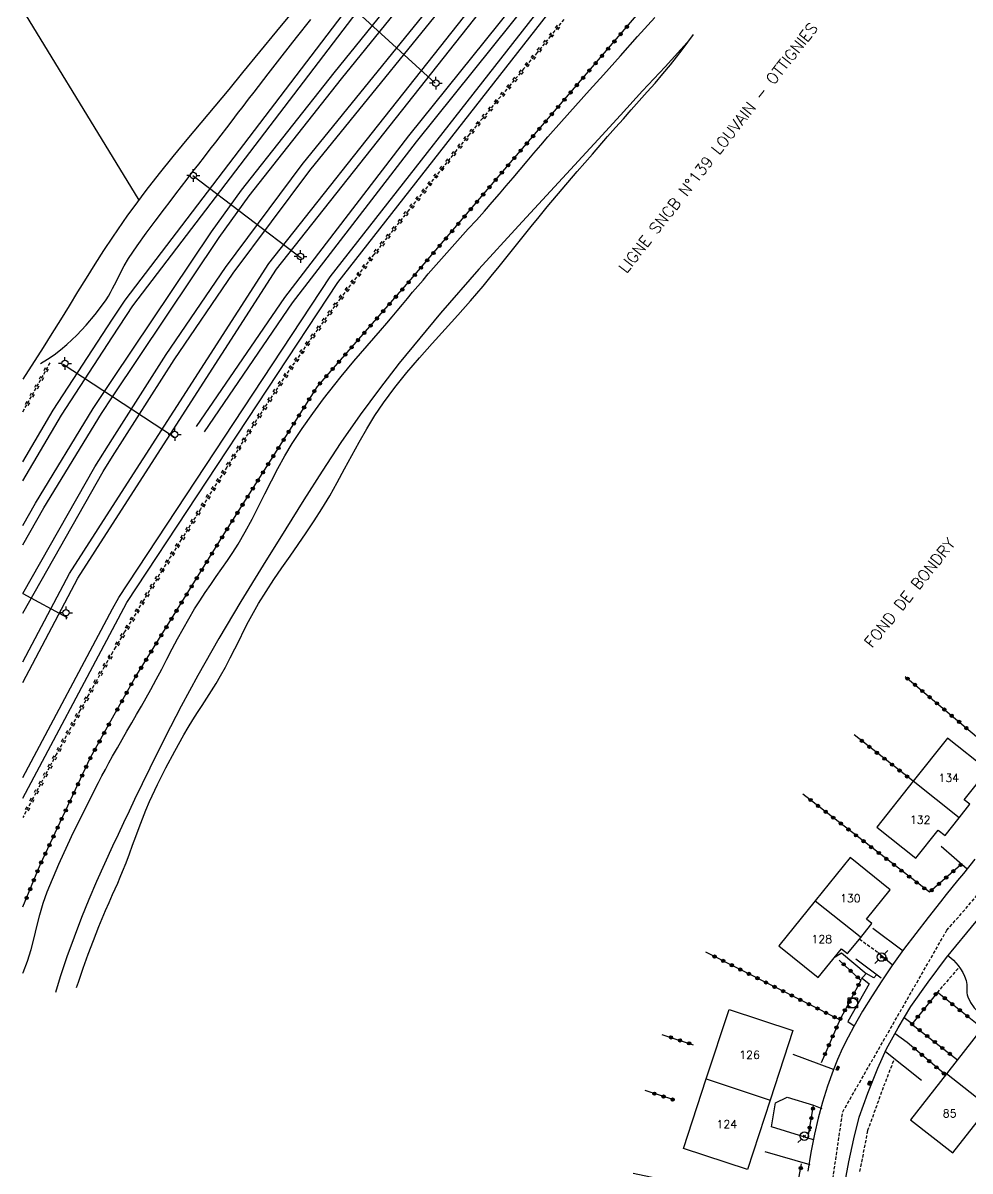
# Model space of a CAD drawing. Header units: millimetres. Extents: x 164000 to 165000, y 151998 to 153000.
# Drawn here: x 164000 to 164147.9, y 152207.6 to 152386.9 of the extents above; entities that cross this region are included whole.
import ezdxf
from ezdxf.enums import TextEntityAlignment as Align

# ---------------------------------------------------------------- set-up
doc = ezdxf.new("R2010")
doc.units = ezdxf.units.MM
doc.linetypes.add('DASHED', pattern=[0.75, 0.5, -0.25])
doc.layers.get('0').update_dxf_attribs({"linetype": 'CONTINUOUS'})
for name, color, linetype in [('W0001', 6, 'DASHED'), ('W0008', 7, 'CONTINUOUS'), ('W0014', 7, 'CONTINUOUS'), ('W0017', 7, 'CONTINUOUS'), ('W0101', 7, 'CONTINUOUS'), ('W0105', 7, 'CONTINUOUS'), ('W0112', 1, 'DASHED'), ('W0211', 2, 'CONTINUOUS'), ('W0214', 2, 'CONTINUOUS'), ('W0220', 5, 'DASHED'), ('W0323', 7, 'CONTINUOUS'), ('W0330', 7, 'CONTINUOUS'), ('W0401', 7, 'CONTINUOUS'), ('W0420', 7, 'CONTINUOUS'), ('W0473', 7, 'CONTINUOUS'), ('W0610', 7, 'CONTINUOUS'), ('W0611', 7, 'CONTINUOUS'), ('W0700', 7, 'CONTINUOUS'), ('W0989', 7, 'CONTINUOUS'), ('W0991', 7, 'CONTINUOUS'), ('W1102', 7, 'CONTINUOUS')]:
    doc.layers.add(name, color=color, linetype=linetype)
doc.styles.get("Standard").update_dxf_attribs({"font": 'romans.shx', "width": 0.85})

# ---------------------------------------------------------------- blocks, each defined once
blk = doc.blocks.new('T473')
for p, q in [((-0.166667, 0.166667), (0.166667, -0.166667)), ((-0.166667, -0.166667), (0.166667, 0.166667)), ((0.500001, 0.500001), (1.000002, 1.000002)), ((-1.000002, -1.000002), (-0.500001, -0.500001))]:
    blk.add_line(p, q)
blk.add_ellipse((0, 0), major_axis=(0.471405, 0.471405), ratio=1, start_param=5.4977871438, end_param=11.780972451)
blk = doc.blocks.new('T610')
for p, q in [((-0.500001, 0), (-1.000002, 0)), ((0, 0.500001), (0, 1.000002)), ((0.500001, 0), (1.000002, 0)), ((0, -0.500001), (0, -1.000002))]:
    blk.add_line(p, q)
blk.add_ellipse((0, 0), major_axis=(-0.353554, 0.353554), ratio=1, start_param=3.926990817, end_param=10.2101761242)
blk = doc.blocks.new('T401')
for p, q in [((-0.3, 0.3), (0, 0.3)), ((-0.3, -0.25), (-0.3, 0.3)), ((-0.3, 0.15), (0, 0.15)), ((-0.3, 0), (0, 0)), ((0, 0.3), (0, -0.25)), ((-0.3, -0.15), (0, -0.15)), ((-0.3, -0.25), (-0.3, -0.3)), ((-0.3, -0.3), (0, -0.3)), ((0, -0.3), (0, -0.25))]:
    blk.add_line(p, q)
blk = doc.blocks.new('T420')
for p, q in [((0.75, 0.75), (-0.75, 0.75)), ((-0.75, 0.75), (-0.75, -0.75)), ((0.75, 0.75), (0.75, -0.75)), ((0.75, -0.75), (-0.75, -0.75))]:
    blk.add_line(p, q)
blk.add_ellipse((0, 0), major_axis=(-0.53, 0.53), ratio=1, start_param=3.926991, end_param=10.210176)
blk = doc.blocks.new('t323o')
at = {"color": 0, "linetype": 'Continuous'}
for radius in [0.25, 0.15]:
    blk.add_circle((0, 0), radius, dxfattribs=at)
blk = doc.blocks.new('t220o')
at = {"color": 0, "linetype": 'Continuous'}
for p, q in [((-0.25, 0.25), (0.25, 0.25)), ((-0.25, -0.25), (0.25, -0.25))]:
    blk.add_line(p, q, dxfattribs=at)

msp = doc.modelspace()

# ---------------------------------------------------------------- linework, layer by layer
at = {"layer": 'W0001'}
msp.add_lwpolyline([(164121.4, 152171), (164122.45, 152178.9), (164128.01, 152216.81), (164144.27, 152245.18), (164178.78, 152284.99)], dxfattribs=at)
at = {"layer": 'W0008'}
for points in [[(164144.21, 152240.95), (164158.13, 152257.83), (164165.44, 152266.89)], [(164148.65, 152256.28), (164146.86, 152254.08), (164145.95, 152252.98), (164145.05, 152251.87), (164144.15, 152250.75), (164143.27, 152249.63), (164141.33, 152247.16), (164139.41, 152244.69), (164137.52, 152242.18), (164135.69, 152239.63), (164134.12, 152237.31), (164132.59, 152234.96), (164131.12, 152232.57), (164129.73, 152230.14), (164128.84, 152228.46), (164128, 152226.75), (164127.21, 152225.02), (164126.5, 152223.26), (164125.63, 152220.82), (164124.85, 152218.35), (164124.17, 152215.85), (164123.58, 152213.34), (164123.01, 152210.45), (164122.54, 152207.54)], [(164127.39, 152198.4), (164127.9, 152201.87), (164128.22, 152205.11), (164128.95, 152209.02), (164129.76, 152212.61), (164130.59, 152216.01), (164131.92, 152219.73), (164133.48, 152223.66), (164134.85, 152226.66), (164136.69, 152229.92), (164138.66, 152233.26), (164141.35, 152237.07), (164144.21, 152240.95)]]:
    msp.add_lwpolyline(points, dxfattribs=at)
at = {"layer": 'W0014'}
msp.add_lwpolyline([(164131.03, 152237.69), (164132.13, 152236.8), (164128.79, 152230.95), (164129.79, 152230.23)], dxfattribs=at)
at = {"layer": 'W0017'}
for points in [[(164143.38, 152258.32), (164147.43, 152254.78)], [(164137.44, 152241.94), (164132.7, 152245.48)], [(164144.44, 152241.22), (164144.88, 152240.88), (164145.29, 152240.51), (164145.67, 152240.11), (164146.02, 152239.68), (164146.4, 152239.14), (164146.75, 152238.58), (164147.05, 152237.99), (164147.29, 152237.36), (164147.36, 152237.04), (164147.39, 152236.72), (164147.4, 152236.39), (164147.39, 152236.07), (164147.39, 152235.75), (164147.41, 152235.42), (164147.46, 152235.09), (164147.56, 152234.77), (164147.99, 152233.89), (164148.54, 152233.08), (164149.2, 152232.35), (164149.96, 152231.73)], [(164130.05, 152240.71), (164134.02, 152237.77)], [(164133.36, 152238.25), (164132.86, 152237.74), (164131.67, 152238.44)], [(164138.85, 152230.57), (164137.6, 152231.48)], [(164138.09, 152227.66), (164136.18, 152229.01)], [(164126.58, 152223.45), (164120.27, 152225.79)], [(164134.68, 152226.27), (164140.3, 152221.78)], [(164123.45, 152212.43), (164116.87, 152214.47), (164117.49, 152218.24), (164119.35, 152219.13), (164123.47, 152217.84), (164124.76, 152217.35)], [(164115.84, 152210.64), (164122.9, 152208.6)]]:
    msp.add_lwpolyline(points, dxfattribs=at)
at = {"layer": 'W0101'}
for points in [[(164146.21, 152262.77), (164147.87, 152264.87), (164147, 152265.57), (164150.67, 152270.21), (164144.35, 152275.21), (164139.01, 152268.46)], [(164139.01, 152268.46), (164133.33, 152261.27)], [(164133.33, 152261.27), (164139.44, 152256.44), (164142.91, 152260.83), (164144, 152259.97), (164146.21, 152262.77)], [(164130.63, 152243.82), (164132.58, 152246.22), (164131.71, 152246.92), (164135.42, 152251.5), (164129.18, 152256.55), (164123.73, 152249.81)], [(164123.73, 152249.81), (164118.04, 152242.77)], [(164118.04, 152242.77), (164124.19, 152237.8), (164127.83, 152242.3), (164128.78, 152241.53), (164130.63, 152243.82)], [(164106.71, 152221.95), (164110.26, 152232.81), (164120.24, 152229.54)], [(164120.24, 152229.54), (164116.66, 152218.62)], [(164151.01, 152228.93), (164149.79, 152229.89), (164144.2, 152222.76)], [(164116.66, 152218.62), (164113.12, 152207.81), (164103.14, 152211.08), (164106.71, 152221.95)], [(164144.2, 152222.76), (164138.58, 152215.58), (164145.21, 152210.39)], [(164145.21, 152210.39), (164150.74, 152217.46), (164150.54, 152217.62)]]:
    msp.add_lwpolyline(points, dxfattribs=at)
at = {"layer": 'W0105'}
msp.add_lwpolyline([(164126.83, 152241.05), (164127.84, 152241.65), (164131.67, 152238.44), (164130.79, 152237.43)], dxfattribs=at)
at = {"layer": 'W0112'}
for points in [[(164130.63, 152243.82), (164133.56, 152241.7)], [(164146.02, 152239.2), (164142.84, 152235.58)], [(164135.93, 152224.77), (164134.34, 152220.64), (164131.89, 152213.88), (164130.62, 152207.32)]]:
    msp.add_lwpolyline(points, dxfattribs=at)
at = {"layer": 'W0211'}
for points in [[(164014, 152272.37), (164014.74, 152273.68), (164015.49, 152274.99), (164016.24, 152276.29), (164016.99, 152277.59), (164017.74, 152278.89), (164018.49, 152280.2), (164019.23, 152281.51), (164019.97, 152282.82), (164020.82, 152284.39), (164021.66, 152285.97), (164022.49, 152287.55), (164023.32, 152289.14), (164024.15, 152290.72), (164025.01, 152292.29), (164025.88, 152293.84), (164026.79, 152295.39), (164027.6, 152296.68), (164028.45, 152297.95), (164029.31, 152299.21), (164030.19, 152300.46), (164031.07, 152301.7), (164031.94, 152302.96), (164032.78, 152304.23), (164033.59, 152305.53), (164034.71, 152307.46), (164035.77, 152309.42), (164036.79, 152311.4), (164037.79, 152313.39), (164038.79, 152315.38), (164039.82, 152317.35), (164040.9, 152319.3), (164042.05, 152321.22), (164043.6, 152323.6), (164045.25, 152325.93), (164046.95, 152328.21), (164048.68, 152330.46), (164049.67, 152331.7), (164050.67, 152332.91), (164051.69, 152334.11), (164052.72, 152335.3), (164053.75, 152336.49), (164054.79, 152337.68), (164055.82, 152338.87), (164056.84, 152340.06), (164057.65, 152341.02), (164058.45, 152341.98), (164059.25, 152342.94), (164060.05, 152343.91), (164060.85, 152344.87), (164061.66, 152345.83), (164062.47, 152346.78), (164063.29, 152347.73), (164064.52, 152349.15), (164065.77, 152350.56), (164067.02, 152351.96), (164068.28, 152353.35), (164069.54, 152354.75), (164070.8, 152356.15), (164072.05, 152357.55), (164073.29, 152358.96), (164074.39, 152360.23), (164075.47, 152361.5), (164076.55, 152362.77), (164077.63, 152364.05), (164078.71, 152365.33), (164079.79, 152366.6), (164080.87, 152367.87), (164081.97, 152369.13), (164084.12, 152371.57), (164086.29, 152374), (164088.47, 152376.42), (164090.64, 152378.84), (164093.31, 152381.83), (164095.98, 152384.81), (164098.66, 152387.79)], [(164014, 152345.43), (164014.6, 152346.62), (164015.19, 152347.82), (164015.81, 152349), (164016.49, 152350.15), (164017.81, 152352.14), (164019.22, 152354.08), (164020.65, 152355.99), (164022.09, 152357.9), (164022.97, 152359.07), (164023.86, 152360.24), (164024.75, 152361.4), (164025.65, 152362.56), (164026.55, 152363.72), (164027.45, 152364.88), (164028.34, 152366.04), (164029.24, 152367.2), (164030.1, 152368.32), (164030.95, 152369.43), (164031.81, 152370.55), (164032.66, 152371.66), (164033.52, 152372.78), (164034.38, 152373.89), (164035.23, 152375.01), (164036.09, 152376.12), (164038.29, 152378.97), (164040.49, 152381.82), (164042.7, 152384.66), (164044.93, 152387.49)], [(164014, 152250.76), (164014.4, 152251.66), (164014.8, 152252.56), (164015.18, 152253.47), (164015.56, 152254.38), (164016.1, 152255.74), (164016.62, 152257.11), (164017.12, 152258.48), (164017.62, 152259.86), (164018.13, 152261.24), (164018.65, 152262.6), (164019.2, 152263.96), (164019.78, 152265.31), (164021.02, 152267.96), (164022.33, 152270.58), (164023.71, 152273.17), (164025.13, 152275.72), (164025.82, 152276.89), (164026.52, 152278.05), (164027.25, 152279.19), (164027.98, 152280.32), (164028.72, 152281.46), (164029.45, 152282.6), (164030.16, 152283.75), (164030.84, 152284.92), (164031.62, 152286.31), (164032.36, 152287.73), (164033.09, 152289.15), (164033.8, 152290.58), (164034.51, 152292.01), (164035.24, 152293.43), (164036, 152294.84), (164036.8, 152296.23), (164037.96, 152298.12), (164039.18, 152299.99), (164040.43, 152301.83), (164041.7, 152303.65), (164042.97, 152305.47), (164044.23, 152307.3), (164045.47, 152309.15), (164046.67, 152311.02), (164047.91, 152313.07), (164049.08, 152315.16), (164050.23, 152317.26), (164051.36, 152319.36), (164052.51, 152321.47), (164053.7, 152323.55), (164054.96, 152325.59), (164056.3, 152327.58), (164058.09, 152330), (164059.96, 152332.34), (164061.91, 152334.62), (164063.91, 152336.86), (164065.92, 152339.08), (164067.93, 152341.3), (164069.91, 152343.55), (164071.85, 152345.83), (164073.12, 152347.36), (164074.37, 152348.91), (164075.61, 152350.46), (164076.85, 152352.02), (164078.09, 152353.57), (164079.34, 152355.12), (164080.59, 152356.67), (164081.86, 152358.2), (164084.19, 152360.97), (164086.55, 152363.72), (164088.92, 152366.45), (164091.29, 152369.19), (164092.52, 152370.59), (164093.76, 152371.98), (164095, 152373.37), (164096.24, 152374.76), (164097.48, 152376.16), (164098.71, 152377.56), (164099.92, 152378.98), (164101.11, 152380.42), (164102.04, 152381.58), (164102.95, 152382.75), (164103.83, 152383.94), (164104.7, 152385.15)], [(164002.73, 152333.75), (164003.81, 152334.4), (164004.86, 152335.11), (164005.87, 152335.87), (164006.83, 152336.69), (164008.4, 152338.17), (164009.89, 152339.74), (164011.29, 152341.38), (164012.6, 152343.11), (164012.98, 152343.67), (164013.34, 152344.25), (164013.68, 152344.83), (164014, 152345.43)], [(164000, 152238.49), (164000.05, 152238.6), (164000.71, 152240.37), (164001.26, 152242.17), (164001.73, 152243.99), (164002.18, 152245.8), (164002.64, 152247.61), (164003.16, 152249.41), (164003.79, 152251.17), (164005.6, 152255.53), (164007.57, 152259.81), (164009.65, 152264.05), (164011.78, 152268.25), (164012.32, 152269.29), (164012.87, 152270.32), (164013.43, 152271.35), (164014, 152272.37)], [(164008.36, 152236.25), (164008.66, 152237.08), (164009.42, 152239.26), (164010.2, 152241.44), (164011, 152243.6), (164011.84, 152245.76), (164012.35, 152247.02), (164012.89, 152248.27), (164013.44, 152249.52), (164014, 152250.76)]]:
    msp.add_lwpolyline(points, dxfattribs=at)
at = {"layer": 'W0214'}
for points in [[(164103.74, 152383.89), (164100.26, 152380.1), (164096.77, 152376.32), (164093.3, 152372.52), (164089.83, 152368.72), (164083.62, 152361.99), (164077.38, 152355.27), (164071.21, 152348.5), (164065.19, 152341.59), (164061.95, 152337.71), (164058.76, 152333.79), (164055.66, 152329.8), (164052.65, 152325.73), (164049.62, 152321.37), (164046.72, 152316.92), (164043.88, 152312.42), (164041.07, 152307.92), (164037.53, 152302.24), (164034.02, 152296.54), (164030.59, 152290.79), (164027.28, 152284.97), (164024.7, 152280.19), (164022.22, 152275.36), (164019.8, 152270.5), (164017.44, 152265.61), (164016.57, 152263.8), (164015.71, 152261.98), (164014.85, 152260.17), (164014, 152258.35)], [(164014, 152258.35), (164012.73, 152255.58), (164011.49, 152252.8), (164010.29, 152250), (164009.14, 152247.17), (164007.97, 152244.11), (164006.85, 152241.03), (164005.83, 152237.92), (164005.1, 152235.44)]]:
    msp.add_lwpolyline(points, dxfattribs=at)
at = {"layer": 'W0220'}
for points in [[(164084.46, 152387.5), (164082.38, 152384.9), (164080.28, 152382.32), (164078.16, 152379.75), (164076.04, 152377.19), (164073.91, 152374.63), (164071.79, 152372.07), (164069.67, 152369.5), (164067.57, 152366.92), (164065.49, 152364.32), (164060.13, 152357.57), (164054.8, 152350.79), (164049.56, 152343.94), (164044.5, 152336.96), (164040.14, 152330.58), (164035.94, 152324.08), (164031.83, 152317.54), (164027.72, 152310.99), (164024.71, 152306.22), (164021.72, 152301.44), (164018.76, 152296.63), (164015.86, 152291.8), (164015.39, 152291), (164014.93, 152290.21), (164014.46, 152289.41), (164014, 152288.61)], [(164000, 152326.19), (164004.36, 152334.05)], [(164014, 152288.61), (164012.7, 152286.35), (164011.42, 152284.07), (164010.15, 152281.79), (164008.9, 152279.5), (164005.18, 152272.63), (164001.51, 152265.72), (164000, 152262.82)]]:
    msp.add_lwpolyline(points, dxfattribs=at)
at = {"layer": 'W0323'}
for points in [[(164014, 152278.36), (164017.52, 152284.69), (164031.41, 152307.1), (164045.97, 152330.16), (164060.26, 152346.47), (164076.44, 152365.51), (164096.13, 152388.46), (164108.62, 152402.78), (164117.89, 152414.72), (164126.2, 152425.94), (164141.99, 152413.36)], [(164137.74, 152284.84), (164157.05, 152268.59), (164152.92, 152263.2)], [(164000, 152248.84), (164002.69, 152255.43), (164010.56, 152272.18), (164014, 152278.36)], [(164139.01, 152268.46), (164129.81, 152275.7)], [(164146.45, 152255.43), (164141.54, 152251.12), (164121.79, 152266.46)], [(164127.56, 152231.19), (164106.66, 152241.75)], [(164133.56, 152241.7), (164135.79, 152239.76)], [(164127.44, 152240.52), (164130.86, 152237.36), (164127.6, 152231.3), (164124.66, 152224.47)], [(164142.84, 152235.58), (164138.82, 152230.54), (164145.92, 152224.95)], [(164149.79, 152229.89), (164142.78, 152235.51)], [(164099.76, 152228.91), (164104.65, 152227.3)], [(164144.06, 152222.58), (164138.09, 152227.66)], [(164101.63, 152218.68), (164097.18, 152220.13)], [(164122.59, 152212.88), (164123.45, 152217.81)], [(164095.29, 152207.26), (164119.19, 152202.17), (164120.37, 152202.25), (164121.59, 152208.7)]]:
    msp.add_lwpolyline(points, dxfattribs=at)
at = {"layer": 'W0330'}
for points in [[(164067.83, 152424.31), (164064.83, 152419.44), (164061.72, 152414.65), (164058.5, 152409.92), (164055.18, 152405.27), (164050.13, 152398.61), (164044.89, 152392.11), (164039.58, 152385.66), (164034.3, 152379.19), (164032.15, 152376.55), (164029.97, 152373.93), (164027.77, 152371.33), (164025.58, 152368.72), (164023.41, 152366.09), (164021.27, 152363.44), (164019.17, 152360.75), (164017.14, 152358.01), (164016.34, 152356.89), (164015.55, 152355.77), (164014.77, 152354.63), (164014, 152353.49)], [(164014, 152366.1), (164000, 152389.01)], [(164018.17, 152359.28), (164014, 152366.1)], [(164014, 152353.49), (164012.6, 152351.37), (164011.22, 152349.23), (164009.86, 152347.07), (164008.52, 152344.91), (164007.19, 152342.74), (164005.85, 152340.58), (164004.51, 152338.41), (164003.16, 152336.26), (164000, 152331.27)]]:
    msp.add_lwpolyline(points, dxfattribs=at)
at = {"layer": 'W0611'}
for points in [[(164064.37, 152377.51), (164048.68, 152391.92)], [(164026.55, 152363.1), (164043.52, 152350.18)], [(164014, 152328.54), (164006.29, 152333.59)], [(164023.67, 152322.2), (164014, 152328.54)], [(164000, 152297.82), (164006.91, 152294.03)]]:
    msp.add_lwpolyline(points, dxfattribs=at)
at = {"layer": 'W0700'}
for points in [[(164014, 152331.24), (164029.42, 152354.3), (164034.13, 152360.84), (164048.57, 152379.15), (164075.85, 152412.88), (164093.44, 152434.65), (164127.39, 152478.17)], [(164014, 152328.55), (164030.65, 152353.44), (164035.33, 152359.94), (164049.74, 152378.21), (164077.02, 152411.93), (164094.61, 152433.72), (164128.58, 152477.25)], [(164014, 152340.65), (164015.94, 152343.62), (164057.18, 152397.77), (164096.81, 152446.86), (164116.55, 152472.06)], [(164014, 152337.9), (164017.17, 152342.76), (164058.36, 152396.84), (164097.98, 152445.93), (164117.73, 152471.13)], [(164014, 152321.98), (164022.36, 152335.15), (164031.61, 152348.74), (164043.61, 152364.81), (164069.49, 152396.75), (164098.25, 152432.59), (164119.98, 152459.91)], [(164014, 152319.18), (164023.61, 152334.33), (164032.83, 152347.87), (164044.79, 152363.88), (164070.66, 152395.81), (164099.43, 152431.65), (164121.15, 152458.98)], [(164014, 152311.41), (164038.38, 152349.34), (164082.21, 152404.82), (164121.04, 152453.07)], [(164014, 152308.64), (164039.6, 152348.47), (164083.38, 152403.88), (164122.21, 152452.13)], [(164014, 152295.39), (164014.95, 152297.18), (164047.95, 152347.28), (164080.79, 152389.24), (164114.6, 152431.1)], [(164014, 152292.2), (164016.24, 152296.42), (164049.17, 152346.4), (164081.97, 152388.3), (164115.77, 152430.15)], [(164027.1, 152323.91), (164040.89, 152344.07), (164060.26, 152369.3), (164090.18, 152406.62), (164098.25, 152416.71)], [(164028.34, 152323.07), (164042.1, 152343.19), (164061.44, 152368.37), (164091.35, 152405.68), (164099.43, 152415.77)], [(164000, 152318.37), (164004.74, 152326.47), (164014, 152340.65)], [(164000, 152315.41), (164006.02, 152325.68), (164014, 152337.9)], [(164000, 152308.42), (164001.98, 152311.92), (164010.98, 152326.73), (164014, 152331.24)], [(164000, 152305.38), (164003.27, 152311.16), (164012.24, 152325.92), (164014, 152328.55)], [(164000, 152297.78), (164011.23, 152317.61), (164014, 152321.98)], [(164000, 152294.74), (164012.52, 152316.84), (164014, 152319.18)], [(164000, 152287.12), (164007.28, 152300.95), (164014, 152311.41)], [(164000, 152283.9), (164008.57, 152300.2), (164014, 152308.64)], [(164000, 152269.03), (164014, 152295.39)], [(164000, 152265.84), (164014, 152292.2)]]:
    msp.add_lwpolyline(points, dxfattribs=at)
at = {"layer": 'W1102'}
for points in [[(164146.21, 152262.77), (164139.01, 152268.46)], [(164123.73, 152249.81), (164130.75, 152244.19)], [(164106.71, 152221.95), (164116.66, 152218.62)], [(164150.61, 152217.7), (164144.2, 152222.76)]]:
    msp.add_lwpolyline(points, dxfattribs=at)

# ---------------------------------------------------------------- block references
at = {"layer": 'W0220'}
for p, rotation in [((164083.45, 152386.24), 231.1943569141936), ((164082.51, 152385.07), 231.1943569141936), ((164080.62, 152382.74), 230.8954714248049), ((164081.56, 152383.9), 230.8954714248049), ((164079.67, 152381.58), 230.5603969884437), ((164077.76, 152379.26), 230.3493445401986), ((164078.71, 152380.42), 230.5603969884437), ((164076.8, 152378.11), 230.3493445401986), ((164074.88, 152375.8), 230.2623198428831), ((164075.84, 152376.95), 230.2623198428831), ((164072.97, 152373.49), 230.3221253233226), ((164073.93, 152374.65), 230.2623198428831), ((164072.01, 152372.34), 230.3221253233226), ((164070.1, 152370.02), 230.5287519295862), ((164071.06, 152371.18), 230.5287519295862), ((164069.15, 152368.86), 230.8593821311637), ((164067.26, 152366.53), 231.3140069009488), ((164068.21, 152367.7), 230.8593821311637), ((164066.32, 152365.36), 231.3140069009488), ((164064.45, 152363.02), 231.5663597391354), ((164065.39, 152364.19), 231.5663597391354), ((164063.52, 152361.84), 231.5663597391354), ((164061.66, 152359.49), 231.5663597391354), ((164062.59, 152360.67), 231.5663597391354), ((164060.73, 152358.32), 231.5663597391354), ((164058.87, 152355.96), 231.8036108746786), ((164059.79, 152357.14), 231.8036108746786), ((164057.94, 152354.78), 231.8036108746786), ((164056.08, 152352.42), 231.8036108746786), ((164057.01, 152353.6), 231.8036108746786), ((164055.16, 152351.25), 231.8036108746786), ((164053.33, 152348.87), 232.6161124656163), ((164054.24, 152350.06), 232.6161124656163), ((164052.42, 152347.68), 232.6161124656163), ((164050.6, 152345.29), 232.6161124656163), ((164051.51, 152346.48), 232.6161124656163), ((164049.69, 152344.1), 232.6161124656163), ((164047.92, 152341.68), 234.0033877313367), ((164048.8, 152342.89), 234.0033877313367), ((164047.04, 152340.46), 234.0033877313367), ((164045.27, 152338.03), 234.0033877313367), ((164046.16, 152339.25), 234.0033877313367), ((164044.4, 152336.82), 235.6869044771927), ((164042.71, 152334.34), 235.6869044771927), ((164043.55, 152335.58), 235.6869044771927), ((164003.64, 152332.75), 60.99630754399381), ((164041.86, 152333.1), 235.6869044771927), ((164002.91, 152331.44), 60.99630754399381), ((164040.17, 152330.62), 235.6869044771927), ((164041.01, 152331.86), 235.6869044771927), ((164001.45, 152328.81), 60.99630754399381), ((164002.18, 152330.13), 60.99630754399381), ((164039.35, 152329.36), 237.1310695211483), ((164000.73, 152327.5), 60.99630754399381), ((164037.73, 152326.84), 237.1310695211483), ((164038.54, 152328.1), 237.1310695211483), ((164036.91, 152325.58), 237.1310695211483), ((164036.1, 152324.32), 237.1310695211483), ((164034.5, 152321.79), 237.8569663038978), ((164035.3, 152323.06), 237.8569663038978), ((164033.7, 152320.52), 237.8569663038978), ((164032.1, 152317.98), 237.8569663038978), ((164032.9, 152319.25), 237.8569663038978), ((164031.31, 152316.71), 237.8639297165538), ((164030.51, 152315.44), 237.8639297165538), ((164028.91, 152312.9), 237.8639297165538), ((164029.71, 152314.17), 237.8639297165538), ((164028.11, 152311.63), 237.8639297165538), ((164026.52, 152309.09), 237.7798905753957), ((164027.32, 152310.36), 237.7798905753957), ((164025.72, 152307.82), 237.7798905753957), ((164024.12, 152305.28), 237.9892581547925), ((164024.92, 152306.55), 237.7798905753957), ((164023.32, 152304.01), 237.9892581547925), ((164022.53, 152302.73), 237.9892581547925), ((164020.95, 152300.18), 238.40670120663), ((164021.73, 152301.46), 237.9892581547925), ((164020.16, 152298.91), 238.40670120663), ((164018.59, 152296.35), 239.0321876504452), ((164019.38, 152297.63), 238.40670120663), ((164017.82, 152295.06), 239.0321876504452), ((164017.05, 152293.78), 239.0321876504452), ((164015.51, 152291.2), 239.4662658276439), ((164016.28, 152292.49), 239.0321876504452), ((164014.75, 152289.91), 239.7765679124275), ((164013.58, 152287.87), 240.205008466233), ((164012.83, 152286.57), 240.205008466233), ((164011.36, 152283.96), 240.940430275411), ((164012.09, 152285.26), 240.5896553075037), ((164010.63, 152282.65), 240.940430275411), ((164009.9, 152281.33), 241.2573326541469), ((164008.47, 152278.7), 241.5905911602438), ((164009.18, 152280.02), 241.2573326541469), ((164007.75, 152277.38), 241.5905911602438), ((164007.04, 152276.06), 241.5905911602438), ((164005.61, 152273.42), 241.5905911602438), ((164006.32, 152274.74), 241.5905911602438), ((164004.9, 152272.1), 242.0072388762853), ((164003.49, 152269.45), 242.0072388762853), ((164004.2, 152270.78), 242.0072388762853), ((164002.79, 152268.13), 242.0072388762853), ((164002.08, 152266.8), 242.0072388762853), ((164000.69, 152264.15), 242.5518314318677), ((164001.38, 152265.48), 242.5518314318677)]:
    msp.add_blockref('t220o', p, dxfattribs=dict(at, rotation=rotation))
at = {"layer": 'W0323'}
for p, rotation in [((164094.31, 152386.34), 49.3765331017321), ((164093.34, 152385.2), 49.3765331017321), ((164091.38, 152382.92), 49.3765331017321), ((164092.36, 152384.06), 49.3765331017321), ((164089.43, 152380.65), 49.3765331017321), ((164090.41, 152381.79), 49.3765331017321), ((164088.45, 152379.51), 49.3765331017321), ((164086.5, 152377.23), 49.3765331017321), ((164087.48, 152378.37), 49.3765331017321), ((164085.52, 152376.09), 49.3765331017321), ((164083.57, 152373.82), 49.3765331017321), ((164084.55, 152374.95), 49.3765331017321), ((164082.59, 152372.68), 49.3765331017321), ((164080.64, 152370.4), 49.3765331017321), ((164081.62, 152371.54), 49.3765331017321), ((164078.69, 152368.12), 49.3765331017321), ((164079.66, 152369.26), 49.3765331017321), ((164077.71, 152366.98), 49.3765331017321), ((164075.76, 152364.7), 49.64017640414175), ((164076.73, 152365.85), 49.3765331017321), ((164074.79, 152363.56), 49.64017640414175), ((164072.85, 152361.28), 49.64017640414175), ((164073.82, 152362.42), 49.64017640414175), ((164071.87, 152360.13), 49.64017640414175), ((164069.93, 152357.85), 49.64017640414175), ((164070.9, 152358.99), 49.64017640414175), ((164067.99, 152355.56), 49.64017640414175), ((164068.96, 152356.7), 49.64017640414175), ((164067.02, 152354.42), 49.64017640414175), ((164065.08, 152352.13), 49.64017640414175), ((164066.05, 152353.27), 49.64017640414175), ((164064.1, 152350.99), 49.64017640414175), ((164062.16, 152348.7), 49.64017640414175), ((164063.13, 152349.85), 49.64017640414175), ((164061.19, 152347.56), 49.64017640414175), ((164059.23, 152345.29), 48.78056791025035), ((164060.22, 152346.42), 48.78056791025035), ((164057.25, 152343.03), 48.78056791025035), ((164058.24, 152344.16), 48.78056791025035), ((164056.26, 152341.9), 48.78056791025035), ((164054.29, 152339.65), 48.78056791025035), ((164055.28, 152340.78), 48.78056791025035), ((164053.3, 152338.52), 48.78056791025035), ((164051.32, 152336.26), 48.78056791025035), ((164052.31, 152337.39), 48.78056791025035), ((164049.34, 152334.01), 48.78056791025035), ((164050.33, 152335.13), 48.78056791025035), ((164048.36, 152332.88), 48.78056791025035), ((164046.38, 152330.62), 48.78056791025035), ((164047.37, 152331.75), 48.78056791025035), ((164045.5, 152329.41), 57.72435512437005), ((164043.9, 152326.87), 57.72435512437005), ((164044.7, 152328.14), 57.72435512437005), ((164043.1, 152325.61), 57.72435512437005), ((164042.3, 152324.34), 57.72435512437005), ((164040.7, 152321.8), 57.72435512437005), ((164041.5, 152323.07), 57.72435512437005), ((164039.89, 152320.53), 57.72435512437005), ((164038.29, 152318), 57.72435512437005), ((164039.09, 152319.27), 57.72435512437005), ((164037.49, 152316.73), 57.72435512437005), ((164036.69, 152315.46), 57.72435512437005), ((164035.09, 152312.92), 57.72435512437005), ((164035.89, 152314.19), 57.72435512437005), ((164034.29, 152311.66), 57.72435512437005), ((164032.69, 152309.12), 57.72435512437005), ((164033.49, 152310.39), 57.72435512437005), ((164031.88, 152307.85), 57.72435512437005), ((164030.3, 152305.3), 58.2120451420824), ((164031.09, 152306.58), 58.2120451420824), ((164029.51, 152304.03), 58.2120451420824), ((164028.72, 152302.75), 58.2120451420824), ((164027.14, 152300.2), 58.2120451420824), ((164027.93, 152301.48), 58.2120451420824), ((164026.35, 152298.93), 58.2120451420824), ((164024.77, 152296.38), 58.2120451420824), ((164025.56, 152297.65), 58.2120451420824), ((164023.98, 152295.1), 58.2120451420824), ((164023.19, 152293.83), 58.2120451420824), ((164021.61, 152291.28), 58.2120451420824), ((164022.4, 152292.55), 58.2120451420824), ((164020.82, 152290), 58.2120451420824), ((164019.24, 152287.45), 58.2120451420824), ((164020.03, 152288.73), 58.2120451420824), ((164018.45, 152286.18), 58.2120451420824), ((164017.66, 152284.9), 58.2120451420824), ((164138.14, 152284.5), 319.9240558093552), ((164016.19, 152282.29), 60.92443100727652), ((164016.92, 152283.6), 60.92443100727652), ((164139.29, 152283.53), 319.9240558093552), ((164140.44, 152282.57), 319.9240558093552), ((164015.46, 152280.98), 60.92443100727652), ((164141.58, 152281.6), 319.9240558093552), ((164142.73, 152280.64), 319.9240558093552), ((164014.73, 152279.67), 60.92443100727652), ((164143.88, 152279.67), 319.9240558093552), ((164145.03, 152278.7), 319.9240558093552), ((164013.42, 152277.32), 60.92443100733996), ((164146.18, 152277.74), 319.9240558093552), ((164147.32, 152276.77), 319.9240558093552), ((164012.69, 152276), 60.92443100733996), ((164130.99, 152274.78), 141.7958590051546), ((164011.23, 152273.38), 60.92443100733996), ((164011.96, 152274.69), 60.92443100733996), ((164132.17, 152273.85), 141.7958590051546), ((164010.51, 152272.07), 64.81665318877323), ((164133.35, 152272.92), 141.7958590051546), ((164134.53, 152271.99), 141.7958590051546), ((164009.87, 152270.71), 64.81665318877323), ((164135.71, 152271.06), 141.7958590051546), ((164136.89, 152270.14), 141.7958590051546), ((164008.6, 152268), 64.81665318877323), ((164009.24, 152269.35), 64.81665318877323), ((164138.06, 152269.21), 141.7958590051546), ((164007.96, 152266.64), 64.81665318877323), ((164007.32, 152265.28), 64.81665318877323), ((164122.98, 152265.54), 142.1645486512119), ((164124.16, 152264.62), 142.1645486512119), ((164006.04, 152262.57), 64.81665318877323), ((164006.68, 152263.92), 64.81665318877323), ((164125.35, 152263.7), 142.1645486512119), ((164126.53, 152262.78), 142.1645486512119), ((164005.41, 152261.21), 64.81665318877323), ((164127.72, 152261.86), 142.1645486512119), ((164128.9, 152260.94), 142.1645486512119), ((164004.77, 152259.85), 64.81665318877323), ((164130.08, 152260.02), 142.1645486512119), ((164131.27, 152259.1), 142.1645486512119), ((164003.49, 152257.14), 64.81665318877323), ((164004.13, 152258.49), 64.81665318877323), ((164132.45, 152258.18), 142.1645486512119), ((164133.64, 152257.26), 142.1645486512119), ((164002.85, 152255.78), 64.81665318877323), ((164134.82, 152256.34), 142.1645486512119), ((164136.01, 152255.42), 142.1645486512119), ((164146.42, 152255.4), 221.319376669023), ((164002.27, 152254.4), 67.78784695522305), ((164137.19, 152254.49), 142.1645486512119), ((164138.38, 152253.57), 142.1645486512119), ((164144.17, 152253.42), 221.319376669023), ((164145.29, 152254.41), 221.319376669023), ((164001.13, 152251.62), 67.78784695522305), ((164001.7, 152253.01), 67.78784695522305), ((164139.56, 152252.65), 142.1645486512119), ((164140.75, 152251.73), 142.1645486512119), ((164143.04, 152252.43), 221.319376669023), ((164000.57, 152250.23), 67.78784695522305), ((164141.91, 152251.44), 221.319376669023), ((164108, 152241.08), 153.1897041747436), ((164134.69, 152240.72), 318.9034685450727), ((164109.34, 152240.4), 153.1897041747436), ((164110.68, 152239.72), 153.1897041747436), ((164112.02, 152239.05), 153.1897041747436), ((164128.16, 152239.86), 317.3468654568711), ((164113.36, 152238.37), 153.1897041747436), ((164114.69, 152237.69), 153.1897041747436), ((164129.26, 152238.84), 317.3468654568711), ((164130.36, 152237.83), 317.3468654568711), ((164116.03, 152237.02), 153.1897041747436), ((164117.37, 152236.34), 153.1897041747436), ((164118.71, 152235.67), 153.1897041747436), ((164130.48, 152236.64), 241.729628376621), ((164120.05, 152234.99), 153.1897041747436), ((164121.39, 152234.31), 153.1897041747436), ((164122.73, 152233.64), 153.1897041747436), ((164129.06, 152234), 241.729628376621), ((164129.77, 152235.32), 241.729628376621), ((164141.6, 152234.03), 231.4524619223022), ((164142.53, 152235.2), 231.4524619223022), ((164143.95, 152234.57), 141.2932555602417), ((164145.12, 152233.63), 141.2932555602417), ((164124.07, 152232.96), 153.1897041747436), ((164125.4, 152232.28), 153.1897041747436), ((164128.35, 152232.68), 241.729628376621), ((164140.67, 152232.86), 231.4524619223022), ((164146.29, 152232.69), 141.2932555602417), ((164147.46, 152231.76), 141.2932555602417), ((164126.74, 152231.61), 153.1897041747436), ((164127.04, 152229.98), 246.6921693360519), ((164127.63, 152231.36), 241.729628376621), ((164138.85, 152230.52), 321.7681452746497), ((164139.73, 152231.68), 231.4524619223022), ((164101.19, 152228.44), 341.8563089980779), ((164126.44, 152228.61), 246.6921693360519), ((164140.03, 152229.59), 321.7681452746497), ((164141.21, 152228.66), 321.7681452746497), ((164102.61, 152227.97), 341.8563089980779), ((164104.04, 152227.51), 341.8563089980779), ((164125.85, 152227.23), 246.6921693360519), ((164139.23, 152226.68), 139.6229254993994), ((164142.38, 152227.73), 321.7681452746497), ((164143.56, 152226.8), 321.7681452746497), ((164125.25, 152225.85), 246.6921693360519), ((164140.38, 152225.71), 139.6229254993994), ((164141.52, 152224.74), 139.6229254993994), ((164144.74, 152225.88), 321.7681452746497), ((164142.66, 152223.77), 139.6229254993994), ((164143.8, 152222.8), 139.6229254993994), ((164098.6, 152219.66), 161.9511018208569), ((164100.03, 152219.2), 161.9511018208569), ((164101.45, 152218.73), 161.9511018208569), ((164123.1, 152215.83), 80.081358977947), ((164123.36, 152217.31), 80.081358977947), ((164122.84, 152214.35), 80.081358977947), ((164121.46, 152208.03), 79.33693200603159)]:
    msp.add_blockref('t323o', p, dxfattribs=dict(at, rotation=rotation))
at = {"layer": 'W0401'}
for p, rotation in [((164127.09, 152223.66), 158.4471418197717), ((164132.32, 152221.26), 338.3340593866401)]:
    msp.add_blockref('T401', p, dxfattribs=dict(at, rotation=rotation))
at = {"layer": 'W0420'}
msp.add_blockref('T420', (164129.57, 152233.83), dxfattribs=at)
at = {"layer": 'W0473'}
for p in [(164134.05, 152241), (164122.02, 152213.01)]:
    msp.add_blockref('T473', p, dxfattribs=at)
at = {"layer": 'W0610'}
for p in [(164064.48, 152377.53), (164026.6, 152363.12), (164043.33, 152350.45), (164006.56, 152333.75), (164023.69, 152322.66), (164006.72, 152294.79)]:
    msp.add_blockref('T610', p, dxfattribs=at)

# ---------------------------------------------------------------- texts
at = {"layer": 'W0989'}
for s, rotation, p in [('LIGNE SNCB N°139 LOUVAIN - OTTIGNIES', 52.0037, (164094.24, 152347.7)), ('FOND DE BONDRY  ', 51.2811, (164132.6, 152289.16))]:
    msp.add_text(s, height=1.75, rotation=rotation, dxfattribs=at).set_placement(p)
at = {"layer": 'W0991'}
for s, p in [('134', (164144.57, 152268.99)), ('132', (164140.11, 152262.45)), ('130', (164129.19, 152250.18)), ('128', (164124.75, 152243.8)), ('126', (164113.46, 152225.72)), ('85', (164144.71, 152216.58)), ('124', (164109.91, 152214.88))]:
    msp.add_text(s, height=1.25, dxfattribs=at).set_placement(p, align=Align.MIDDLE_CENTER)

doc.saveas('drawing.dxf')
